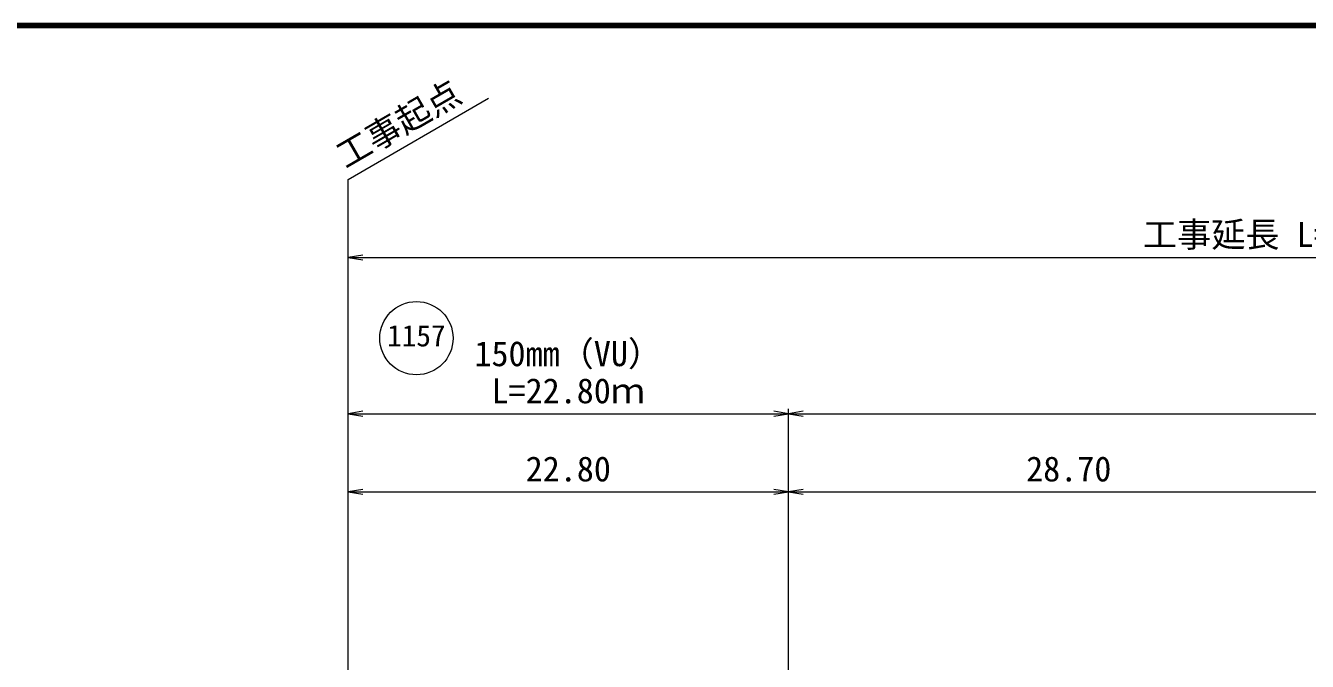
# Model space of a CAD drawing. Units: millimetres on the paper, with parts at other scales. Extents: x 20 to 1662, y 20 to 574.
# Drawn here: x 199 to 330.2, y 508.9 to 574 of the extents above; entities that cross this region are included whole.
import ezdxf
from ezdxf.enums import TextEntityAlignment as Align

# ---------------------------------------------------------------- set-up
doc = ezdxf.new("R2010")
doc.units = ezdxf.units.MM
for name, color, linetype, lineweight in [('D-STR-DIM', 7, 'Continuous', 13), ('D-STR-HTXT', 7, 'Continuous', 13), ('D-TTL', 2, 'Continuous', 140)]:
    doc.layers.add(name, color=color, linetype=linetype, lineweight=lineweight)
doc.styles.add('ＭＳ ゴシック', font='')
doc.styles.get('ＭＳ ゴシック').set_extended_font_data('MS Gothic')

# ---------------------------------------------------------------- blocks, each defined once
blk = doc.blocks.new('open_arrow')
at = {"color": 0, "linetype": 'Continuous', "lineweight": -2}
blk.add_lwpolyline([(7.5, 1.25), (0, 0), (7.5, -1.25)], dxfattribs=at)

msp = doc.modelspace()

# ---------------------------------------------------------------- linework, layer by layer
at = {"layer": 'D-STR-DIM'}
for p, q in [((232, 558.264), (246.384, 566.569)), ((232, 550.264), (232, 558.264)), ((232, 448.54), (232, 550.764)), ((232, 550.264), (426.284, 550.264)), ((232, 550.264), (232.1, 550.264)), ((232, 448.54), (232, 534.764)), ((277.112, 447.151), (277.112, 534.764)), ((277.112, 447.151), (277.112, 534.764)), ((232, 534.264), (277.112, 534.264)), ((232, 534.264), (232.1, 534.264)), ((277.112, 534.264), (277.012, 534.264)), ((277.112, 534.264), (426.284, 534.264)), ((277.112, 534.264), (277.212, 534.264)), ((232, 448.54), (232, 526.764)), ((277.112, 447.151), (277.112, 526.764)), ((277.112, 447.151), (277.112, 526.764)), ((232, 526.264), (277.112, 526.264)), ((232, 526.264), (232.1, 526.264)), ((277.112, 526.264), (277.012, 526.264)), ((277.112, 526.264), (334.508, 526.264)), ((277.112, 526.264), (277.212, 526.264)), ((232, 448.54), (232, 518.764))]:
    msp.add_line(p, q, dxfattribs=at)
at = {"layer": 'D-STR-HTXT', "color": 4}
msp.add_circle((238.989, 541.998), 3.75, dxfattribs=at)
at = {"layer": 'D-TTL'}
for p, q in [((821, 574), (20, 574)), ((20, 574), (821, 574))]:
    msp.add_line(p, q, dxfattribs=at)

# ---------------------------------------------------------------- block references
at = {"layer": 'D-STR-DIM', "xscale": 0.2, "yscale": 0.2}
for p in [(232, 550.264), (232, 534.264), (277.112, 534.264), (232, 526.264), (277.112, 526.264)]:
    msp.add_blockref('open_arrow', p, dxfattribs=at)
at = {"layer": 'D-STR-DIM', "xscale": 0.2, "yscale": 0.2, "rotation": 180}
for p in [(277.112, 534.264), (277.112, 526.264)]:
    msp.add_blockref('open_arrow', p, dxfattribs=at)

# ---------------------------------------------------------------- texts
at = {"layer": 'D-STR-DIM', "style": 'ＭＳ ゴシック'}
msp.add_text('工事起点', height=2.566, rotation=30, dxfattribs=at).set_placement((232.11, 558.674), align=Align.BOTTOM_LEFT)
for s, p in [('工事延長 L=97.40ｍ', (313.392, 550.564)), ('150mm（VU）', (244.931, 538.364)), ('L=22.80ｍ', (246.681, 534.564)), ('22.80', (250.181, 526.564)), ('28.70', (301.435, 526.564))]:
    msp.add_text(s, height=2.566, dxfattribs=at).set_placement(p, align=Align.BOTTOM_LEFT)
at = {"layer": 'D-STR-HTXT', "color": 4, "style": 'ＭＳ ゴシック'}
msp.add_text('1157', height=2.199, dxfattribs=at).set_placement((235.989, 540.498), align=Align.BOTTOM_LEFT)

doc.saveas('drawing.dxf')
